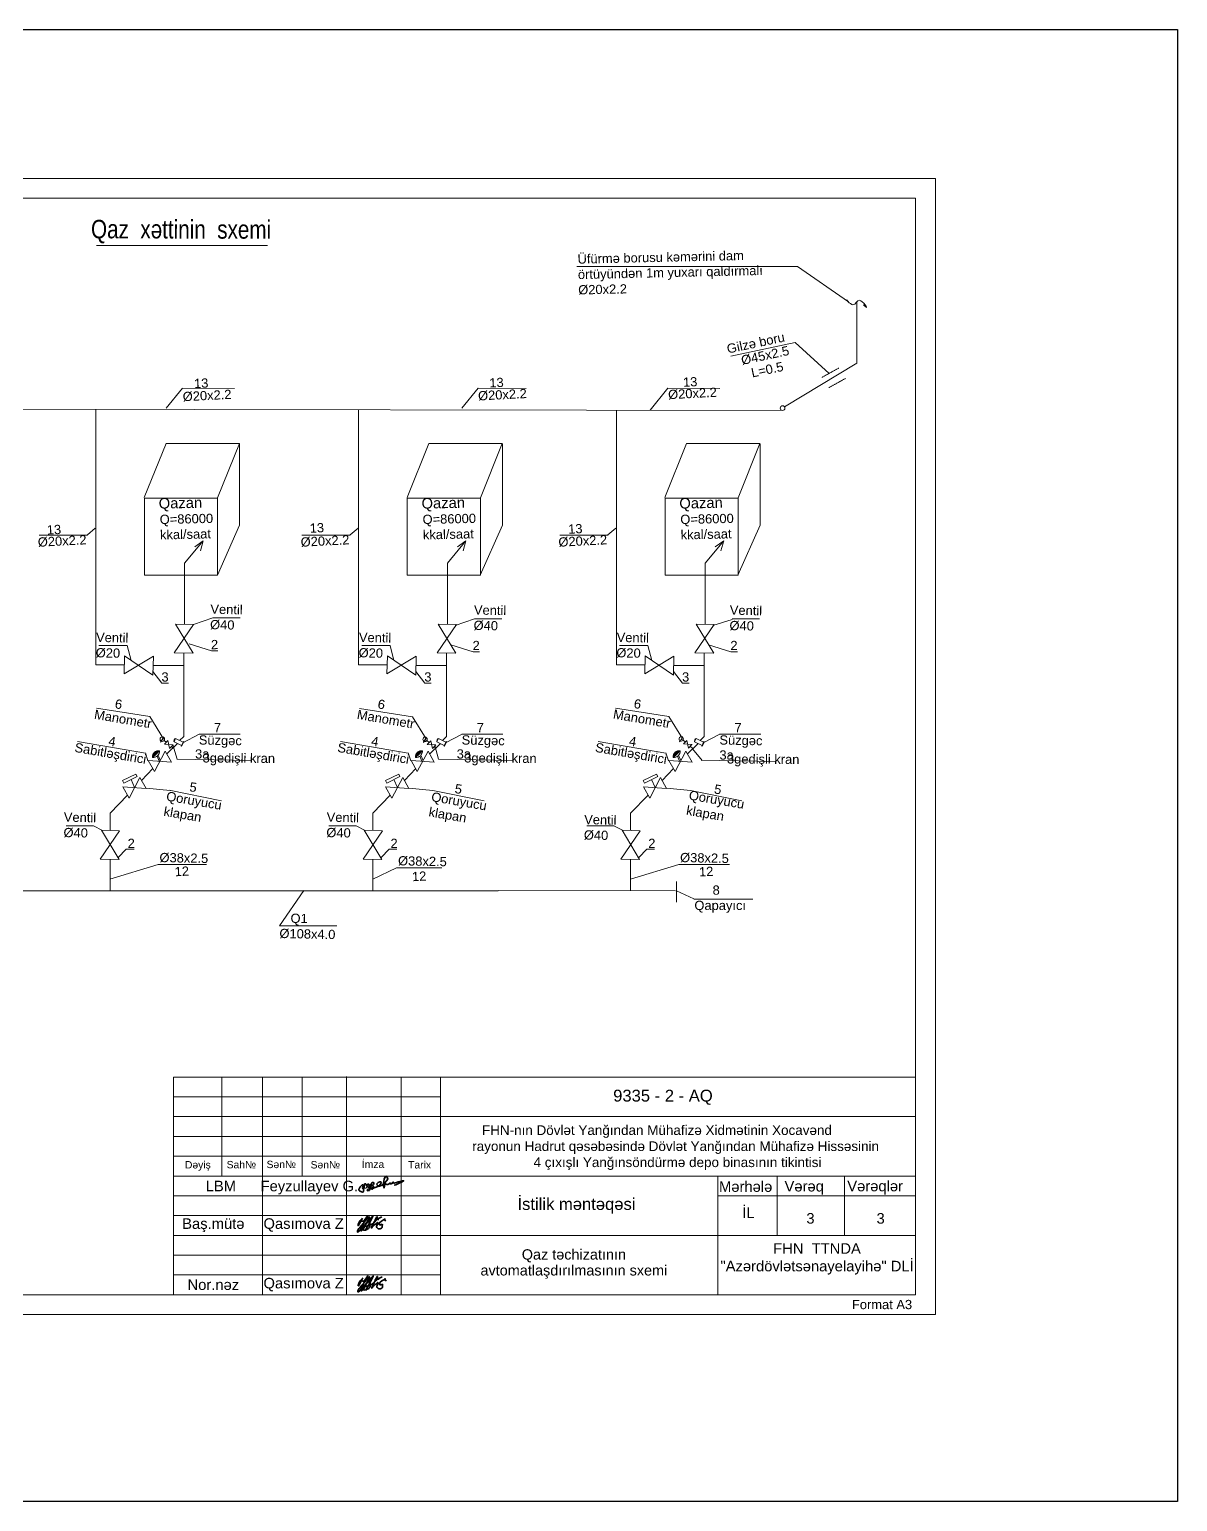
# Model space of a CAD drawing. Header units: metres. Extents: x -32726 to 456644, y -316542 to -32152.
# Drawn here: x 94681 to 138190, y -316542 to -260763 of the extents above; entities that cross this region are included whole.
import ezdxf

# ---------------------------------------------------------------- set-up
doc = ezdxf.new("R2010")
doc.units = ezdxf.units.M
doc.header["$LTSCALE"] = 0.5
doc.linetypes.add('DUZ', pattern=[0])
doc.linetypes.add('{ Diamond }', pattern=[12, 4, -2, 2, 2, -2])
for name, color, linetype, lineweight in [('0_Ном._пера__21', 7, 'Continuous', 35), ('33', 7, 'Continuous', 35), ('COL DIVAR_Ном_пера__1', 7, 'Continuous', 40), ('размер2_Ном._пера__1', 7, 'Continuous', 15)]:
    doc.layers.add(name, color=color, linetype=linetype, lineweight=lineweight)
for name, color, linetype in [('_штамп рамка', 7, 'Continuous'), ('polygon', 5, 'Continuous'), ('radiator', 82, 'Continuous'), ('ramka', 7, 'Continuous'), ('Text blocks', 7, 'Continuous'), ('Trees', 92, 'Continuous')]:
    doc.layers.add(name, color=color, linetype=linetype)
doc.styles.add('_Calibri', font='calibri.ttf')
doc.styles.add('GENERATED_STYLE_1', font='arial.ttf')
doc.styles.get("Standard").update_dxf_attribs({"font": 'arial.ttf', "height": 1})
doc.styles.add('Standart', font='times.ttf')
doc.styles.add('Times New  Roman', font='times.ttf')

msp = doc.modelspace()

# ---------------------------------------------------------------- linework, layer by layer
at = {"color": 7, "lineweight": 18}
for p, q in [((97219, -268947), (103703, -268947)), ((115430, -269741), (123789, -269741)), ((125716, -271087), (123789, -269741)), ((121256, -273141), (123693, -272621)), ((124986, -273797), (123693, -272621)), ((100477, -274360), (99860, -275111)), ((100475, -274361), (102450, -274364)), ((111684, -274360), (111067, -275111)), ((111683, -274361), (113511, -274364)), ((118871, -274360), (118205, -275191)), ((118870, -274361), (120845, -274364)), ((95048, -279919), (96880, -279919)), ((96876, -279918), (97178, -279664)), ((105009, -279919), (106841, -279919)), ((106836, -279918), (107139, -279664)), ((114777, -279919), (116608, -279919)), ((116604, -279918), (116907, -279664)), ((101626, -283062), (100901, -283311)), ((101626, -283062), (102663, -283062)), ((111541, -283097), (110816, -283347)), ((111541, -283097), (112578, -283097)), ((121316, -283118), (120584, -283347)), ((121309, -283097), (122346, -283097)), ((97317, -284103), (98389, -284103)), ((98387, -284101), (98534, -284674)), ((101577, -284304), (100735, -284041)), ((101576, -284304), (101825, -284304)), ((107278, -284103), (108350, -284103)), ((108348, -284101), (108495, -284674)), ((111492, -284340), (110650, -284076)), ((111491, -284340), (111740, -284340)), ((117046, -284103), (118118, -284103)), ((118116, -284101), (118263, -284674)), ((121260, -284340), (120418, -284076)), ((121259, -284340), (121508, -284340)), ((99698, -285533), (99360, -285094)), ((99700, -285533), (99949, -285533)), ((109659, -285533), (109321, -285094)), ((109661, -285533), (109910, -285533)), ((119426, -285533), (119089, -285094)), ((119428, -285533), (119678, -285533)), ((97226, -286486), (99243, -286800)), ((107184, -286494), (109201, -286807)), ((116890, -286479), (118907, -286793)), ((99762, -287639), (99244, -286800)), ((109720, -287646), (109202, -286808)), ((119427, -287631), (118909, -286793)), ((96507, -287744), (99075, -288179)), ((100153, -287725), (100194, -287644)), ((100154, -287739), (100205, -287636)), ((100160, -287745), (100215, -287634)), ((100514, -287749), (100431, -287919)), ((100517, -287751), (100434, -287920)), ((100521, -287752), (100438, -287922)), ((100523, -287753), (100440, -287923)), ((100525, -287755), (100442, -287924)), ((100528, -287756), (100445, -287926)), ((100528, -287757), (100445, -287926)), ((101114, -287461), (100491, -287796)), ((100514, -287749), (100528, -287756)), ((101107, -287461), (102666, -287461)), ((106468, -287744), (109036, -288179)), ((110114, -287725), (110154, -287644)), ((110115, -287739), (110166, -287636)), ((110121, -287745), (110176, -287634)), ((110475, -287749), (110392, -287919)), ((110478, -287751), (110395, -287920)), ((110481, -287752), (110398, -287922)), ((110484, -287753), (110401, -287923)), ((110486, -287755), (110403, -287924)), ((110489, -287756), (110406, -287926)), ((110488, -287757), (110406, -287926)), ((111075, -287461), (110451, -287796)), ((110475, -287749), (110489, -287756)), ((111067, -287461), (112627, -287461)), ((116236, -287744), (118804, -288179)), ((119882, -287725), (119922, -287644)), ((119883, -287739), (119934, -287636)), ((119889, -287745), (119944, -287634)), ((120243, -287749), (120160, -287919)), ((120246, -287751), (120163, -287920)), ((120249, -287752), (120166, -287922)), ((120251, -287753), (120168, -287923)), ((120254, -287755), (120171, -287924)), ((120257, -287756), (120174, -287926)), ((120256, -287757), (120174, -287926)), ((120843, -287461), (120219, -287796)), ((120243, -287749), (120257, -287756)), ((120835, -287461), (122395, -287461)), ((99171, -288473), (99074, -288178)), ((100111, -287870), (100274, -288413)), ((100431, -287919), (100445, -287926)), ((109132, -288473), (109035, -288178)), ((110189, -288415), (110049, -287896)), ((110392, -287919), (110406, -287926)), ((118900, -288473), (118803, -288178)), ((120175, -288468), (119812, -288016)), ((120160, -287919), (120174, -287926)), ((99628, -288489), (99624, -288494)), ((100272, -288413), (103106, -288462)), ((109589, -288489), (109584, -288494)), ((110186, -288413), (113020, -288462)), ((119357, -288489), (119352, -288494)), ((120143, -288454), (122977, -288502)), ((98667, -289490), (98664, -289492)), ((108627, -289490), (108625, -289492)), ((118395, -289490), (118393, -289492)), ((100008, -289594), (99101, -289517)), ((99981, -289583), (101954, -289996)), ((109969, -289594), (109062, -289517)), ((109969, -289594), (111915, -289996)), ((119737, -289594), (118830, -289517)), ((119737, -289594), (121683, -289996)), ((96071, -290941), (97108, -290941)), ((97447, -291118), (97104, -290939)), ((106031, -290941), (107069, -290941)), ((107408, -291118), (107065, -290939)), ((115799, -290941), (116836, -290941)), ((117176, -291118), (116833, -290939)), ((98352, -291829), (98044, -292142)), ((98350, -291823), (98645, -291818)), ((108313, -291829), (108005, -292142)), ((108311, -291823), (108605, -291818)), ((118081, -291829), (117773, -292142)), ((118079, -291823), (118373, -291818)), ((99556, -292405), (97728, -292955)), ((101396, -292405), (99556, -292405)), ((108597, -292529), (107689, -292955)), ((110313, -292529), (108597, -292529)), ((119285, -292405), (117457, -292955)), ((121216, -292405), (119285, -292405)), ((104162, -294728), (105080, -293395)), ((119197, -293397), (119859, -293700)), ((119858, -293716), (122098, -293716)), ((104162, -294728), (106330, -294728)), ((120764, -308701), (120764, -304207))]:
    msp.add_line(p, q, dxfattribs=at)
at = {"color": 0, "lineweight": 18}
for p, q in [((99485, -288226), (99356, -288347)), ((99368, -288336), (99359, -288247)), ((99379, -288325), (99368, -288224)), ((99395, -288310), (99383, -288192)), ((99409, -288297), (99404, -288167)), ((99423, -288284), (99418, -288152)), ((99438, -288270), (99434, -288138)), ((99449, -288260), (99445, -288131)), ((99457, -288253), (99458, -288122)), ((99474, -288237), (99472, -288115)), ((99485, -288226), (99615, -288098)), ((99489, -288222), (99487, -288108)), ((99503, -288209), (99499, -288104)), ((99516, -288195), (99512, -288100)), ((99531, -288181), (99527, -288097)), ((99544, -288169), (99539, -288095)), ((99556, -288157), (99552, -288094)), ((99571, -288141), (99568, -288093)), ((99589, -288124), (99587, -288094)), ((109446, -288226), (109316, -288347)), ((109329, -288336), (109319, -288247)), ((109340, -288325), (109329, -288224)), ((109356, -288310), (109344, -288192)), ((109370, -288297), (109365, -288167)), ((109384, -288284), (109378, -288152)), ((109399, -288270), (109395, -288138)), ((109409, -288260), (109406, -288131)), ((109417, -288253), (109419, -288122)), ((109435, -288237), (109433, -288115)), ((109446, -288226), (109576, -288098)), ((109450, -288222), (109448, -288108)), ((109463, -288209), (109460, -288104)), ((109477, -288195), (109473, -288100)), ((109492, -288181), (109488, -288097)), ((109504, -288169), (109500, -288095)), ((109516, -288157), (109513, -288094)), ((109532, -288141), (109529, -288093)), ((109549, -288124), (109548, -288094)), ((119214, -288226), (119084, -288347)), ((119097, -288336), (119087, -288247)), ((119108, -288325), (119097, -288224)), ((119124, -288310), (119112, -288192)), ((119138, -288297), (119132, -288167)), ((119152, -288284), (119146, -288152)), ((119167, -288270), (119163, -288138)), ((119177, -288260), (119173, -288131)), ((119185, -288253), (119187, -288122)), ((119202, -288237), (119201, -288115)), ((119214, -288226), (119344, -288098)), ((119218, -288222), (119216, -288108)), ((119231, -288209), (119227, -288104)), ((119245, -288195), (119241, -288100)), ((119259, -288181), (119256, -288097)), ((119272, -288169), (119268, -288095)), ((119284, -288157), (119280, -288094)), ((119300, -288141), (119296, -288093)), ((119317, -288124), (119316, -288094))]:
    msp.add_line(p, q, dxfattribs=at)
at = {"lineweight": 18}
for p, q in [((128264, -300457), (100142, -300457)), ((100142, -300457), (100142, -308704)), ((101974, -300457), (101974, -304207)), ((103514, -300457), (103514, -308705)), ((105014, -300457), (105014, -304207)), ((106699, -300433), (106699, -308681)), ((108764, -300457), (108764, -308704)), ((110264, -300457), (110264, -308704)), ((110260, -301207), (100142, -301207)), ((128264, -301957), (100142, -301957)), ((110264, -302707), (100142, -302707)), ((110264, -303457), (100142, -303457)), ((128264, -304207), (100144, -304207)), ((123014, -304208), (123014, -306449)), ((125564, -304206), (125564, -306458)), ((110262, -304957), (100144, -304957)), ((120762, -304957), (128267, -304957)), ((110260, -305707), (100142, -305707)), ((128264, -306457), (100142, -306457)), ((110260, -307207), (100142, -307207)), ((110260, -307957), (100142, -307957))]:
    msp.add_line(p, q, dxfattribs=at)
msp.add_lwpolyline([(129014, -266407), (67514, -266407), (67514, -309457), (129014, -309457)], close=True, dxfattribs=at)
at = {"color": 7, "lineweight": 18, "ltscale": 1500}
msp.add_circle((123222, -275111), 87.8, dxfattribs=at)
at = {"color": 0, "lineweight": 18}
for centre, radius, start, end in [((99569, -288315), 222, 77.8954, 188.1608), ((99365, -288097), 251, 266.3203, 359.7358), ((109529, -288315), 222, 77.8954, 188.1608), ((109325, -288097), 251, 266.3203, 359.7358), ((119297, -288315), 222, 77.8954, 188.1608), ((119093, -288097), 251, 266.3203, 359.7358)]:
    msp.add_arc(centre, radius, start, end, dxfattribs=at)
at = {"lineweight": 18}
msp.add_open_spline([(125674, -271009), (125591, -270966), (125980, -271407), (126059, -270755), (126564, -271479), (126271, -271178), (126293, -271207)], degree=3, knots=[0, 0, 0, 0, 281.676073, 586.329641, 940.143161, 1050.098922, 1050.098922, 1050.098922, 1050.098922], dxfattribs=at)
at = {"layer": '0_Ном._пера__21', "color": 5, "linetype": 'Continuous', "flags": 128}
msp.add_lwpolyline([(107304, -304638, -0.300634), (107333, -304592, 0.28025), (107332, -304553, 0.268779), (107286, -304545, 0.122192), (107162, -304713), (107165, -304742, 0.09999), (107262, -304811, 0.200398), (107333, -304805, 0.312914), (107336, -304706, -0.293794)], format="xyb", close=True, dxfattribs=at)
for points in [[(107341, -304715, 0.20271), (107363, -304641, -0.083217), (107373, -304516, -0.540975), (107425, -304507), (107443, -304549)], [(107451, -304560), (107491, -304526, -1.034501), (107544, -304568), (107419, -304679)], [(107443, -304549), (107507, -304630), (107560, -304642), (107717, -304524, 1.24964), (107657, -304468, 0.079258), (107571, -304648), (107571, -304726), (107563, -304754), (107499, -304765), (107483, -304733), (107509, -304700), (107611, -304691), (107635, -304685), (107657, -304651), (107649, -304645), (107633, -304669), (107646, -304700), (107665, -304700), (107730, -304654), (107738, -304621), (107726, -304604), (107704, -304620), (107699, -304649), (107712, -304667), (107749, -304658), (107927, -304587), (107985, -304522), (108005, -304465), (108001, -304431), (107956, -304431), (107902, -304456), (107850, -304500), (107861, -304550), (107901, -304577), (107949, -304589), (107988, -304578), (108054, -304549), (108135, -304484), (108231, -304380), (108257, -304310), (108242, -304256), (108187, -304218), (108157, -304235), (108118, -304321), (108094, -304481), (108083, -304549), (108098, -304576), (108119, -304657), (108149, -304530), (108174, -304490), (108196, -304517), (108223, -304535), (108260, -304535), (108311, -304508), (108349, -304482), (108344, -304463), (108333, -304478), (108351, -304501), (108384, -304506), (108413, -304488), (108474, -304452), (108474, -304436), (108459, -304436), (108433, -304462), (108501, -304481), (108589, -304449), (108649, -304430), (108725, -304411), (108819, -304388), (108866, -304388), (108840, -304407), (108801, -304434), (108717, -304470), (108562, -304540), (108503, -304556)], [(107674, -304562), (107666, -304572, -0.434294), (107656, -304572, -0.160262), (107656, -304562), (107660, -304557), (107665, -304556), (107671, -304557)]]:
    msp.add_lwpolyline(points, format="xyb", dxfattribs=at)
at = {"layer": '33', "lineweight": 18}
for p, q in [((126035, -273409), (126035, -271108)), ((123290, -275056), (126035, -273409)), ((87315, -275144), (123221, -275199)), ((97199, -275159), (97194, -284837)), ((107155, -275174), (107155, -284837)), ((116923, -275189), (116923, -284837)), ((99034, -278502), (99857, -276448)), ((99855, -276455), (102636, -276455)), ((101811, -278505), (102636, -276455)), ((102641, -276458), (102641, -279559)), ((108995, -278502), (109818, -276448)), ((109816, -276455), (112597, -276455)), ((111771, -278505), (112597, -276455)), ((112602, -276458), (112602, -279559)), ((118763, -278502), (119586, -276448)), ((119584, -276455), (122365, -276455)), ((121539, -278505), (122365, -276455)), ((122370, -276458), (122370, -279559)), ((99040, -278523), (99040, -281446)), ((99040, -278523), (101809, -278523)), ((101809, -278523), (101809, -281446)), ((109001, -278523), (109001, -281446)), ((109001, -278523), (111770, -278523)), ((111770, -278523), (111770, -281446)), ((118769, -278523), (118769, -281446)), ((118769, -278523), (121538, -278523)), ((121538, -278523), (121538, -281446)), ((101802, -281436), (102644, -279546)), ((111762, -281436), (112605, -279546)), ((121530, -281436), (122373, -279546)), ((100563, -280980), (101261, -280138)), ((101261, -280138), (100944, -280371)), ((101261, -280138), (101158, -280523)), ((110524, -280980), (111222, -280138)), ((111222, -280138), (110905, -280371)), ((111222, -280138), (111119, -280523)), ((120292, -280980), (120990, -280138)), ((120990, -280138), (120673, -280371)), ((120990, -280138), (120887, -280523)), ((100563, -280980), (100558, -283302)), ((110524, -280980), (110519, -283302)), ((120292, -280980), (120286, -283302)), ((99040, -281446), (101809, -281446)), ((109001, -281446), (111770, -281446)), ((118769, -281446), (121538, -281446)), ((100527, -284391), (100527, -284867)), ((110487, -284391), (110487, -284867)), ((120255, -284391), (120255, -284867)), ((97194, -284837), (98279, -284836)), ((99368, -284867), (100527, -284867)), ((107155, -284837), (108240, -284836)), ((109328, -284867), (110487, -284867)), ((116923, -284837), (118007, -284836)), ((119096, -284867), (120255, -284867))]:
    msp.add_line(p, q, dxfattribs=at)
at = {"layer": '33', "linetype": '{ Diamond }', "lineweight": 18}
for p, q in [((124717, -273945), (125354, -273593)), ((124972, -274337), (125609, -273984))]:
    msp.add_line(p, q, dxfattribs=at)
at = {"layer": '_штамп рамка', "lineweight": 18}
msp.add_lwpolyline([(128264, -267157), (70514, -267157), (70514, -308707), (100514, -308707), (128264, -308707), (128264, -300457)], close=True, dxfattribs=at)
at = {"layer": 'polygon', "color": 7, "lineweight": 18}
msp.add_line((110646, -300446), (110649, -300446), dxfattribs=at)
at = {"layer": 'radiator', "color": 7, "linetype": 'Continuous', "lineweight": 18, "ltscale": 0.5}
for p, q in [((100170, -284381), (100901, -283311)), ((100883, -284401), (100214, -283293)), ((100901, -283311), (100214, -283293)), ((110131, -284381), (110862, -283311)), ((110844, -284401), (110175, -283293)), ((110862, -283311), (110175, -283293)), ((119899, -284381), (120630, -283311)), ((120612, -284401), (119943, -283293)), ((120630, -283311), (119943, -283293)), ((100883, -284401), (100170, -284381)), ((110844, -284401), (110131, -284381)), ((120612, -284401), (119899, -284381)), ((98288, -284493), (98269, -285180)), ((99377, -284511), (98269, -285180)), ((99358, -285224), (98288, -284493)), ((99377, -284511), (99358, -285224)), ((100527, -284867), (100527, -287553)), ((108249, -284493), (108230, -285180)), ((109338, -284511), (108230, -285180)), ((109319, -285224), (108249, -284493)), ((109338, -284511), (109319, -285224)), ((110487, -284867), (110487, -287553)), ((118017, -284493), (117998, -285180)), ((119106, -284511), (117998, -285180)), ((119086, -285224), (118017, -284493)), ((119106, -284511), (119086, -285224)), ((120255, -284867), (120255, -287553)), ((99653, -287769), (99664, -287731)), ((99654, -287768), (99679, -287739)), ((99768, -287566), (99661, -287758)), ((99717, -287656), (99750, -287675)), ((99719, -287657), (99750, -287683)), ((99869, -287768), (99788, -287699)), ((99929, -287707), (99798, -287844)), ((100297, -287824), (99890, -288216)), ((99993, -287999), (99929, -287707)), ((100527, -287553), (100373, -287711)), ((109611, -287777), (109622, -287739)), ((109612, -287775), (109637, -287747)), ((109726, -287574), (109619, -287765)), ((109675, -287663), (109708, -287683)), ((109677, -287665), (109708, -287690)), ((109827, -287775), (109746, -287706)), ((109887, -287715), (109756, -287852)), ((110258, -287824), (109851, -288216)), ((109951, -288006), (109887, -287715)), ((110487, -287553), (110334, -287711)), ((119318, -287762), (119328, -287724)), ((119319, -287760), (119344, -287732)), ((119432, -287559), (119325, -287750)), ((119381, -287649), (119415, -287668)), ((119384, -287650), (119414, -287676)), ((119533, -287760), (119453, -287691)), ((119593, -287700), (119463, -287837)), ((119657, -287991), (119593, -287700)), ((120026, -287824), (119619, -288216)), ((120255, -287553), (120102, -287711)), ((99419, -288881), (99828, -288107)), ((99593, -288487), (99516, -288293)), ((99637, -288468), (99555, -288260)), ((100125, -287864), (99798, -287844)), ((100061, -288520), (99828, -288107)), ((100125, -287867), (99995, -288004)), ((100123, -287990), (100064, -287934)), ((109380, -288881), (109789, -288107)), ((109554, -288487), (109477, -288293)), ((109598, -288468), (109516, -288260)), ((110083, -287871), (109756, -287852)), ((110022, -288520), (109789, -288107)), ((110083, -287874), (109953, -288011)), ((110078, -287996), (110022, -287942)), ((119148, -288881), (119557, -288107)), ((119322, -288487), (119245, -288293)), ((119366, -288468), (119283, -288260)), ((119790, -287856), (119463, -287837)), ((119790, -288520), (119557, -288107)), ((119789, -287860), (119659, -287997)), ((119821, -288013), (119728, -287927)), ((99357, -288771), (98928, -289218)), ((99180, -288458), (100061, -288520)), ((99419, -288881), (99180, -288458)), ((109318, -288771), (108889, -289218)), ((109141, -288458), (110022, -288520)), ((109380, -288881), (109141, -288458)), ((119086, -288771), (118657, -289218)), ((118909, -288458), (119790, -288520)), ((119148, -288881), (118909, -288458)), ((98219, -289461), (99101, -289523)), ((98458, -289884), (98219, -289461)), ((98458, -289884), (98868, -289110)), ((98667, -289490), (98532, -289188)), ((99101, -289523), (98868, -289110)), ((108180, -289461), (109062, -289523)), ((108419, -289884), (108180, -289461)), ((108419, -289884), (108828, -289110)), ((108627, -289490), (108493, -289188)), ((109062, -289523), (108828, -289110)), ((117948, -289461), (118829, -289523)), ((118187, -289884), (117948, -289461)), ((118187, -289884), (118596, -289110)), ((118395, -289490), (118261, -289188)), ((118829, -289523), (118596, -289110)), ((98395, -289773), (97736, -290458)), ((108356, -289773), (107697, -290458)), ((118124, -289773), (117465, -290458)), ((97736, -290458), (97736, -291117)), ((107697, -290458), (107697, -291117)), ((117465, -290458), (117465, -291117)), ((97364, -292196), (98095, -291126)), ((98077, -292215), (97408, -291108)), ((98095, -291126), (97408, -291108)), ((107325, -292196), (108056, -291126)), ((108038, -292215), (107369, -291108)), ((108056, -291126), (107369, -291108)), ((117093, -292196), (117824, -291126)), ((117806, -292215), (117137, -291108)), ((117824, -291126), (117137, -291108)), ((98077, -292215), (97364, -292196)), ((97736, -292206), (97736, -293397)), ((108038, -292215), (107325, -292196)), ((107697, -292206), (107697, -293397)), ((117806, -292215), (117093, -292196)), ((117465, -292206), (117465, -293397)), ((91799, -293397), (112448, -293397)), ((112462, -293395), (119164, -293397)), ((119197, -293052), (119197, -293832))]:
    msp.add_line(p, q, dxfattribs=at)
for points in [[(100161, -287755), (100220, -287635), (100502, -287773), (100444, -287893)], [(110122, -287755), (110181, -287635), (110463, -287773), (110404, -287893)], [(119890, -287755), (119949, -287635), (120231, -287773), (120172, -287893)], [(98259, -289322), (98763, -289075), (98716, -288980), (98213, -289227)], [(108220, -289322), (108723, -289075), (108677, -288980), (108173, -289227)], [(117988, -289322), (118491, -289075), (118445, -288980), (117941, -289227)]]:
    msp.add_lwpolyline(points, close=True, dxfattribs=at)
for centre in [(99717, -287655), (109675, -287662), (119381, -287647)]:
    msp.add_circle(centre, 83.6, dxfattribs=at)
for centre in [(100193, -287695), (110154, -287695), (119922, -287695)]:
    msp.add_ellipse(centre, major_axis=(-29.5, -60.2), ratio=0.449685, start_param=3.141593, end_param=6.283185, dxfattribs=at)
at = {"layer": 'ramka', "color": 1, "linetype": 'DUZ', "lineweight": 30, "ltscale": 0.4}
msp.add_lwpolyline([(-32726, -260763), (138190, -260763), (138190, -316542), (-32726, -316542)], close=True, dxfattribs=at)
at = {"layer": 'Trees', "color": 5, "lineweight": 35}
for points in [[(107305, -305801), (107217, -305972), (107178, -306033), (107140, -306093), (107133, -306093), (107133, -306085), (107133, -306071), (107138, -306050), (107154, -306006), (107179, -305950), (107207, -305905), (107230, -305880), (107242, -305873), (107250, -305873), (107256, -305881), (107276, -305913), (107288, -305921), (107308, -305924), (107334, -305919), (107353, -305908), (107368, -305895), (107446, -305795), (107495, -305720), (107418, -305837), (107408, -305864), (107225, -306238), (107189, -306286), (107144, -306326), (107127, -306333), (107115, -306331), (107111, -306324), (107111, -306314), (107111, -306300), (107117, -306289), (107169, -306200), (107203, -306155), (107261, -306078), (107386, -305931), (107519, -305787), (107532, -305773), (107549, -305760), (107557, -305760), (107561, -305764), (107557, -305776), (107551, -305797), (107444, -306015), (107342, -306193), (107323, -306225), (107296, -306260), (107270, -306284), (107260, -306287), (107252, -306287), (107248, -306282), (107248, -306272), (107248, -306261), (107252, -306249), (107269, -306218), (107323, -306134), (107360, -306086), (107491, -305933), (107688, -305727), (107696, -305727), (107570, -305994), (107408, -306276)], [(107383, -305875), (107429, -305846), (107461, -305833), (107502, -305822), (107531, -305814), (107557, -305814), (107576, -305814), (107584, -305821), (107599, -305834), (107604, -305856), (107599, -305879), (107572, -305914), (107533, -305942), (107469, -305965), (107434, -305993), (107423, -306007), (107474, -305978), (107494, -305967), (107527, -305944), (107555, -305949), (107568, -305959), (107582, -305990), (107587, -306010), (107588, -306038), (107583, -306096), (107577, -306125), (107566, -306149), (107547, -306171), (107527, -306196), (107501, -306212), (107472, -306231), (107437, -306246), (107412, -306254), (107386, -306257), (107355, -306255), (107328, -306252), (107299, -306246), (107274, -306235), (107252, -306218), (107241, -306193), (107241, -306174), (107247, -306152), (107261, -306141), (107282, -306133), (107295, -306128), (107320, -306124), (107344, -306120), (107418, -306108), (107452, -306105), (107491, -306096), (107508, -306093), (107538, -306083), (107572, -306073), (107630, -306046), (107676, -306016), (107721, -305981), (107766, -305939), (107805, -305896), (107828, -305858), (107842, -305827), (107855, -305791), (107860, -305769), (107860, -305751), (107854, -305743), (107848, -305748), (107839, -305761), (107819, -305789), (107807, -305819), (107777, -305876), (107756, -305926), (107737, -305973), (107718, -306007), (107690, -306062), (107673, -306094), (107658, -306132), (107645, -306164), (107638, -306183), (107643, -306183), (107654, -306165), (107672, -306143), (107700, -306116), (107733, -306079), (107763, -306053), (107791, -306029), (107817, -306004), (107843, -305985), (107864, -305973), (107873, -305973), (107873, -305980), (107866, -306002), (107852, -306024), (107842, -306042), (107838, -306055), (107838, -306065), (107846, -306059), (107961, -305963), (108027, -305912), (108097, -305866), (108128, -305845), (108151, -305837), (108159, -305837), (108154, -305848), (108147, -305865), (108140, -305880), (108144, -305890), (108150, -305895), (108165, -305895), (108182, -305901), (108192, -305905)], [(107933, -305986), (107883, -306038), (107863, -306062), (107845, -306090), (107834, -306108), (107834, -306121), (107837, -306137), (107846, -306155), (107856, -306169), (107868, -306181), (107884, -306196), (107902, -306203), (107922, -306211), (107944, -306214), (107967, -306212), (107984, -306210), (108000, -306201), (108021, -306186), (108034, -306169), (108044, -306155), (108044, -306136), (108044, -306112), (108049, -306078), (108056, -306051), (108056, -306041), (108050, -306038), (108044, -306038), (108025, -306045), (107980, -306060), (107961, -306064), (107953, -306060), (107950, -306049), (107950, -306035), (107950, -306008), (107950, -305994), (107942, -305990), (107929, -305997), (107915, -306005)], [(107895, -305875), (107900, -305842), (107900, -305823), (107930, -305802), (107981, -305781), (108008, -305771), (108019, -305767), (108026, -305767), (108033, -305774)], [(107317, -308071), (107229, -308243), (107190, -308304), (107152, -308364), (107144, -308364), (107144, -308356), (107144, -308341), (107150, -308321), (107166, -308276), (107191, -308221), (107218, -308176), (107241, -308151), (107253, -308144), (107262, -308144), (107268, -308152), (107287, -308184), (107300, -308191), (107320, -308194), (107346, -308190), (107365, -308178), (107380, -308166), (107458, -308066), (107507, -307991), (107430, -308108), (107420, -308134), (107236, -308509), (107201, -308557), (107156, -308597), (107139, -308603), (107127, -308601), (107123, -308595), (107123, -308585), (107123, -308571), (107129, -308560), (107181, -308471), (107215, -308426), (107273, -308349), (107398, -308202), (107531, -308058), (107544, -308044), (107561, -308030), (107569, -308030), (107573, -308035), (107569, -308047), (107563, -308068), (107456, -308286), (107354, -308464), (107335, -308496), (107308, -308531), (107282, -308554), (107272, -308558), (107264, -308558), (107260, -308552), (107260, -308543), (107260, -308532), (107264, -308520), (107281, -308489), (107335, -308405), (107372, -308357), (107503, -308204), (107700, -307998), (107708, -307998), (107582, -308265), (107420, -308547)], [(107395, -308146), (107441, -308117), (107473, -308104), (107514, -308093), (107543, -308085), (107569, -308085), (107588, -308085), (107596, -308092), (107611, -308105), (107616, -308127), (107611, -308150), (107584, -308184), (107545, -308213), (107480, -308236), (107446, -308263), (107435, -308277), (107486, -308249), (107506, -308238), (107539, -308215), (107567, -308220), (107580, -308230), (107594, -308261), (107598, -308280), (107600, -308309), (107594, -308367), (107589, -308396), (107578, -308419), (107559, -308442), (107539, -308466), (107513, -308483), (107484, -308501), (107449, -308517), (107424, -308525), (107398, -308528), (107367, -308526), (107340, -308523), (107311, -308516), (107286, -308506), (107264, -308489), (107253, -308464), (107253, -308444), (107259, -308423), (107273, -308411), (107294, -308404), (107307, -308399), (107332, -308395), (107356, -308391), (107430, -308379), (107463, -308375), (107503, -308367), (107520, -308364), (107550, -308354), (107584, -308344), (107642, -308317), (107687, -308287), (107733, -308252), (107778, -308209), (107817, -308167), (107840, -308129), (107853, -308098), (107867, -308062), (107872, -308040), (107872, -308022), (107866, -308014), (107860, -308018), (107851, -308031), (107831, -308060), (107818, -308089), (107789, -308147), (107768, -308197), (107749, -308244), (107730, -308277), (107702, -308332), (107685, -308365), (107670, -308403), (107657, -308435), (107650, -308454), (107655, -308454), (107666, -308435), (107683, -308414), (107712, -308386), (107745, -308350), (107775, -308324), (107803, -308300), (107829, -308275), (107855, -308256), (107876, -308244), (107885, -308244), (107885, -308251), (107878, -308273), (107864, -308295), (107853, -308313), (107850, -308326), (107850, -308336), (107858, -308330), (107973, -308234), (108038, -308182), (108109, -308136), (108140, -308116), (108163, -308107), (108171, -308107), (108166, -308119), (108158, -308136), (108152, -308151), (108156, -308161), (108162, -308165), (108177, -308165), (108194, -308172), (108204, -308175)], [(107945, -308257), (107895, -308309), (107875, -308332), (107857, -308361), (107845, -308379), (107845, -308391), (107849, -308408), (107857, -308426), (107868, -308440), (107880, -308452), (107895, -308467), (107914, -308474), (107934, -308482), (107955, -308484), (107979, -308483), (107995, -308480), (108012, -308472), (108033, -308457), (108046, -308440), (108056, -308426), (108056, -308406), (108056, -308383), (108061, -308349), (108067, -308322), (108067, -308312), (108062, -308309), (108056, -308309), (108036, -308316), (107992, -308331), (107973, -308335), (107965, -308331), (107962, -308320), (107962, -308306), (107962, -308278), (107962, -308265), (107954, -308261), (107941, -308268), (107927, -308276)], [(107907, -308146), (107912, -308113), (107912, -308094), (107942, -308073), (107993, -308052), (108020, -308042), (108031, -308038), (108038, -308038), (108045, -308045)]]:
    msp.add_lwpolyline(points, dxfattribs=at)

# ---------------------------------------------------------------- texts
at = {"lineweight": 18, "attachment_point": 4}
for s, insert, char_height, width, rotation in [('{\\fArial|b0|i0|c238|p34;Üfürmə borusu kəmərini dam\\Pörtüyündən 1m yuxarı qaldırmalı\\P%%C20x2.2}', (115465, -270054), 350, 10118.05, 1.2752), ('{\\fArial|b0|i0|c238|p34;Gilzə boru}', (121114, -272877), 350, 10118.05, 12.0572), ('\\pxi-3,l4,t4;{\\fArial|b0|i0|c238|p34;%%C\\fArial|b0|i0|c0|p34;45x\\fArial|b0|i0|c238|p34;2.5}', (121316, -273384), 350, 10118.05, 12.0572), ('{\\fArial|b0|i0|c238|p34;L=0.5}', (122037, -273783), 350, 10118.05, 12.0572), ('{\\fArial|b0|i0|c0|p34;%%C20x2.\\fArial|b0|i0|c238|p34;2}', (100491, -274684), 350, 10118.05, 2.9031), ('{\\fArial|b0|i0|c238|p34;13}', (100919, -274185), 350, 10118.05, 2.9031), ('{\\fArial|b0|i0|c0|p34;%%C20x2.\\fArial|b0|i0|c238|p34;2}', (111682, -274654), 350, 10118.05, 2.9031), ('{\\fArial|b0|i0|c238|p34;13}', (112109, -274160), 350, 10118.05, 2.9031), ('{\\fArial|b0|i0|c0|p34;%%C20x2.\\fArial|b0|i0|c238|p34;2}', (118885, -274606), 350, 10118.05, 2.9031), ('{\\fArial|b0|i0|c238|p34;13}', (119449, -274135), 350, 10118.05, 2.9031), ('{\\fArial|b0|i0|c0|p34;Qazan}', (99581, -278776), 400, 10118.05, 1.2437), ('{\\fArial|b0|i0|c0|p34;Qazan}', (109542, -278776), 400, 10118.05, 1.2437), ('{\\fArial|b0|i0|c0|p34;Qazan}', (119310, -278776), 400, 10118.05, 1.2437), ('{\\fArial|b0|i0|c0|p34;Q=86000\\Pkkal/saat}', (99624, -279623), 350, 10118.05, 1.2437), ('{\\fArial|b0|i0|c0|p34;Q=86000\\Pkkal/saat}', (109585, -279623), 350, 10118.05, 1.2437), ('{\\fArial|b0|i0|c0|p34;Q=86000\\Pkkal/saat}', (119353, -279623), 350, 10118.05, 1.2437), ('{\\fArial|b0|i0|c0|p34;%%C20x2.\\fArial|b0|i0|c238|p34;2}', (94999, -280196), 350, 10118.05, 2.9031), ('{\\fArial|b0|i0|c238|p34;13}', (95339, -279732), 350, 10118.05, 2.9031), ('{\\fArial|b0|i0|c0|p34;%%C20x2.\\fArial|b0|i0|c238|p34;2}', (104960, -280196), 350, 10118.05, 2.9031), ('{\\fArial|b0|i0|c238|p34;13}', (105302, -279665), 350, 10118.05, 2.9031), ('{\\fArial|b0|i0|c0|p34;%%C20x2.\\fArial|b0|i0|c238|p34;2}', (114728, -280196), 350, 10118.05, 2.9031), ('{\\fArial|b0|i0|c238|p34;13}', (115096, -279701), 350, 10118.05, 2.9031), ('{\\fArial|b0|i0|c238|p34;Ventil\\P%%C40}', (101534, -283025), 350, 10118.05, 358.8283), ('{\\fArial|b0|i0|c238|p34;Ventil\\P%%C40}', (111520, -283054), 350, 10118.05, 358.8283), ('{\\fArial|b0|i0|c238|p34;Ventil\\P%%C40}', (121217, -283061), 350, 10118.05, 358.8283), ('{\\fArial|b0|i0|c238|p34;Ventil\\P%%C\\fArial|b0|i0|c0|p34;20}', (97201, -284092), 350, 10118.05, 358.8283), ('{\\fArial|b0|i0|c238|p34;2}', (101560, -284071), 350, 10118.05, 0.4897), ('{\\fArial|b0|i0|c238|p34;Ventil\\P%%C\\fArial|b0|i0|c0|p34;20}', (107162, -284092), 350, 10118.05, 358.8283), ('{\\fArial|b0|i0|c238|p34;Ventil\\P%%C\\fArial|b0|i0|c0|p34;20}', (116929, -284092), 350, 10118.05, 358.8283), ('{\\fArial|b0|i0|c238|p34;2}', (111475, -284107), 350, 10118.05, 0.4897), ('{\\fArial|b0|i0|c238|p34;2}', (121243, -284107), 350, 10118.05, 0.4897), ('{\\fArial|b0|i0|c238|p34;3}', (99684, -285300), 350, 10118.05, 0.4897), ('{\\fArial|b0|i0|c238|p34;3}', (109645, -285300), 350, 10118.05, 0.4897), ('{\\fArial|b0|i0|c238|p34;3}', (119413, -285300), 350, 10118.05, 0.4897), ('{\\fArial|b0|i0|c238|p34;6}', (97928, -286309), 350, 10118.05, 351.0374), ('{\\fArial|b0|i0|c238|p34;6}', (107886, -286316), 350, 10118.05, 351.0374), ('{\\fArial|b0|i0|c238|p34;6}', (117592, -286301), 350, 10118.05, 351.0374), ('{\\fArial|b0|i0|c0|p34;Manometr}', (97143, -286706), 350, 10118.05, 350.2737), ('{\\fArial|b0|i0|c0|p34;Manometr}', (107101, -286713), 350, 10118.05, 350.2737), ('{\\fArial|b0|i0|c0|p34;Manometr}', (116808, -286698), 350, 10118.05, 350.2737), ('{\\fArial|b0|i0|c238|p34;7}', (101671, -287220), 350, 10118.05, 0.4897), ('{\\fArial|b0|i0|c238|p34;7}', (111632, -287220), 350, 10118.05, 0.4897), ('{\\fArial|b0|i0|c238|p34;7}', (121400, -287220), 350, 10118.05, 0.4897), ('{\\fArial|b0|i0|c238|p34;Sabitləşdirici}', (96392, -288012), 350, 10118.05, 350.2737), ('{\\fArial|b0|i0|c238|p34;4}', (97681, -287720), 350, 10118.05, 351.0374), ('{\\fArial|b0|i0|c238|p34;\\H1.75x;Süzgəc}', (101099, -287734), 200, 10118.05, 358.8283), ('{\\fArial|b0|i0|c238|p34;Sabitləşdirici}', (106353, -288012), 350, 10118.05, 350.2737), ('{\\fArial|b0|i0|c238|p34;4}', (107642, -287720), 350, 10118.05, 351.0374), ('{\\fArial|b0|i0|c238|p34;\\H1.75x;Süzgəc}', (111060, -287734), 200, 10118.05, 358.8283), ('{\\fArial|b0|i0|c238|p34;Sabitləşdirici}', (116121, -288012), 350, 10118.05, 350.2737), ('{\\fArial|b0|i0|c238|p34;4}', (117410, -287720), 350, 10118.05, 351.0374), ('{\\fArial|b0|i0|c238|p34;\\H1.75x;Süzgəc}', (120828, -287734), 200, 10118.05, 358.8283), ('{\\fArial|b0|i0|c238|p34;3\\fArial|b0|i0|c0|p34;a}', (100958, -288218), 350, 10118.05, 0.4897), ('{\\fArial|b0|i0|c0|p34;                                     \\fArial|b0|i0|c238|p34;3gedişli\\fArial|b0|i0|c0|p34; kran\\fArial|b0|i0|c238|p34; \\fArial|b0|i0|c0|p34;                   }', (100293, -288409), 350, 4041.25, 359.5776), ('{\\fArial|b0|i0|c238|p34;3\\fArial|b0|i0|c0|p34;a}', (110872, -288218), 350, 10118.05, 0.4897), ('{\\fArial|b0|i0|c0|p34;                                     \\fArial|b0|i0|c238|p34;3gedişli\\fArial|b0|i0|c0|p34; kran\\fArial|b0|i0|c238|p34; \\fArial|b0|i0|c0|p34;                   }', (110207, -288409), 350, 4041.25, 359.5776), ('{\\fArial|b0|i0|c238|p34;3\\fArial|b0|i0|c0|p34;a}', (120829, -288259), 350, 10118.05, 0.4897), ('{\\fArial|b0|i0|c0|p34;                                     \\fArial|b0|i0|c238|p34;3gedişli\\fArial|b0|i0|c0|p34; kran\\fArial|b0|i0|c238|p34; \\fArial|b0|i0|c0|p34;                   }', (120164, -288449), 350, 4041.25, 359.5776), ('{\\fArial|b0|i0|c238|p34;5}', (100753, -289454), 350, 10118.05, 351.0374), ('{\\fArial|b0|i0|c238|p34;5}', (110805, -289522), 350, 10118.05, 351.0374), ('{\\fArial|b0|i0|c238|p34;5}', (120637, -289539), 350, 10118.05, 351.0374), ('{\\fArial|b0|i0|c0|p34;\\H1.75x;Q\\fArial|b0|i0|c238|p34;oruyucu \\fArial|b0|i0|c0|p34;\\P\\fArial|b0|i0|c238|p34;klapan}', (99817, -290144), 200, 10118.05, 350.2737), ('{\\fArial|b0|i0|c0|p34;\\H1.75x;Q\\fArial|b0|i0|c238|p34;oruyucu \\fArial|b0|i0|c0|p34;\\P\\fArial|b0|i0|c238|p34;klapan}', (109861, -290165), 200, 10118.05, 350.2737), ('{\\fArial|b0|i0|c0|p34;\\H1.75x;Q\\fArial|b0|i0|c238|p34;oruyucu \\fArial|b0|i0|c0|p34;\\P\\fArial|b0|i0|c238|p34;klapan}', (119621, -290106), 200, 10118.05, 350.2737), ('{\\fArial|b0|i0|c238|p34;Ventil\\P%%C40}', (95979, -290904), 350, 10118.05, 358.8283), ('{\\fArial|b0|i0|c238|p34;Ventil\\P%%C40}', (105940, -290904), 350, 10118.05, 358.8283), ('{\\fArial|b0|i0|c238|p34;Ventil\\P%%C40}', (115698, -290996), 350, 10118.05, 358.8283), ('{\\fArial|b0|i0|c238|p34;2}', (98403, -291603), 350, 10118.05, 0.4897), ('{\\fArial|b0|i0|c238|p34;2}', (108364, -291603), 350, 10118.05, 0.4897), ('{\\fArial|b0|i0|c238|p34;2}', (118132, -291603), 350, 10118.05, 0.4897), ('{\\fArial|b0|i0|c238|p34;%%C38x2.5}', (99610, -292143), 350, 10118.05, 358.8283), ('{\\fArial|b0|i0|c238|p34;%%C38x2.5}', (108651, -292266), 350, 10118.05, 358.8283), ('{\\fArial|b0|i0|c238|p34;%%C38x2.5}', (119339, -292143), 350, 10118.05, 358.8283), ('{\\fArial|b0|i0|c238|p34;12}', (100185, -292676), 350, 10118.05, 2.9031), ('{\\fArial|b0|i0|c238|p34;12}', (109179, -292864), 350, 10118.05, 2.9031), ('{\\fArial|b0|i0|c238|p34;12}', (120055, -292684), 350, 10118.05, 2.9031), ('{\\fArial|b0|i0|c238|p34;8}', (120570, -293377), 350, 10118.05, 0.4897), ('{\\H1.75x;   Q\\fArial|b0|i0|c238|p34;1\\fArial|b0|i0|c204|p34;\\P\\fArial|b0|i0|c238|p34;%%C108x4.0}', (104162, -294728), 200, 10118.05, 358.8283)]:
    msp.add_mtext(s, dxfattribs=dict(at, insert=insert, char_height=char_height, width=width, rotation=rotation))
at = {"lineweight": 18}
for s, insert, char_height, width, attachment_point in [('{\\fArial|b0|i0|c238|p34;Qapayıcı}', (119881, -294006), 350, 10118.05, 4), ('{\\fArial|b0|i0|c238|p34;9335} {\\fArial|b0|i0|c238|p34;-} {\\fArial|b0|i0|c238|p34;2 -} {\\fArial|b0|i0|c238|p34;AQ}', (116802, -301224), 450, 6572.93, 4), ('{\\fArial|b0|i0|c0|p34;D\\fArial|b0|i0|c238|p34;ə\\fArial|b0|i0|c0|p34;yiş}', (101064, -303825), 280, 4878.55, 5), ('{\\fArial|b0|i0|c0|p34;Sah\\fArial|b0|i0|c204|p34;№}', (102713, -303778), 280, 4878.55, 5), ('{\\fArial|b0|i0|c238|p34;Sən№}', (104226, -303770), 280, 4878.55, 5), ('{\\fArial|b0|i0|c238|p34;Sən№}', (105895, -303783), 280, 4878.55, 5), ('{\\fArial|b0|i0|c238|p34;İmza}', (107703, -303766), 280, 4878.55, 5), ('{\\fArial|b0|i0|c238|p34;Tarix}', (109467, -303783), 280, 4878.55, 5), ('{\\fArial|b0|i0|c238|p34;İL}', (121695, -305399), 400, 4277.19, 1), ('{\\fArial|b0|i0|c238|p34;3}', (124123, -305815), 400, 2340.26, 4), ('{\\fArial|b0|i0|c238|p34;3}', (126782, -305815), 400, 2340.26, 4), ('{\\fTimes New Roman|b0|i0|c238|p18; \\fArial|b0|i0|c238|p34;FHN  TTNDA\\P "Az\\fArial|b0|i0|c0|p34;ə\\fArial|b0|i0|c238|p34;rdövl\\fArial|b0|i0|c0|p34;ə\\fArial|b0|i0|c238|p34;tsənayelayih\\fArial|b0|i0|c0|p34;ə\\fArial|b0|i0|c238|p34;" DLİ}', (124452, -307347), 400, 7499.99, 5)]:
    msp.add_mtext(s, dxfattribs=dict(at, insert=insert, char_height=char_height, width=width, attachment_point=attachment_point))
at = {"color": 7, "lineweight": 18, "insert": (104249, -304647), "char_height": 400, "width": 7923.06, "attachment_point": 5}
msp.add_mtext('{\\fArial|b0|i0|c238|p34;LBM  }   {\\fArial|b0|i0|c238|p34; Feyzullayev G.}', dxfattribs=at)
at = {"lineweight": 18, "char_height": 400, "width": 21234.52, "attachment_point": 5, "style": 'Times New  Roman'}
for s, insert in [('{\\fArial|b0|i0|c238|p34;Mərhələ}', (121823, -304611)), ('{\\fArial|b0|i0|c238|p34;Vərəq}', (124041, -304654)), ('{\\fArial|b0|i0|c238|p34;Vərəqlər}', (126729, -304648))]:
    msp.add_mtext(s, dxfattribs=dict(at, insert=insert))
at = {"lineweight": 13, "char_height": 400, "attachment_point": 5, "style": 'Times New  Roman'}
for s, insert in [('{\\fArial|b0|i0|c238|p34;Baş.mütə}', (101650, -306073)), ('{\\fArial|b0|i0|c238|p34;Nor.nəz}', (101650, -308329))]:
    msp.add_mtext_dynamic_manual_height_columns(s, width=1240.2, gutter_width=1, heights=[0], dxfattribs=dict(at, insert=insert))
at = {"color": 7, "lineweight": 20, "char_height": 250, "width": 5564.42, "attachment_point": 5}
for insert in [(104402, -306064), (104402, -308321)]:
    msp.add_mtext('{\\fArial|b0|i0|c238|p34;    }   {\\fArial|b0|i0|c238|p34;  \\H1.6x;   \\fArial|b0|i0|c204|p34;Qas\\fArial|b0|i0|c238|p34;ımova Z}', dxfattribs=dict(at, insert=insert))
at = {"layer": '_штамп рамка', "lineweight": 18, "insert": (125850, -309079), "char_height": 350, "width": 5000, "attachment_point": 4, "style": '_Calibri'}
msp.add_mtext('{\\fArial|b0|i0|c0|p34;Format A3}', dxfattribs=at)
at = {"layer": 'COL DIVAR_Ном_пера__1', "linetype": 'Continuous', "lineweight": 18, "insert": (100428, -268431), "char_height": 700, "width": 8789.66, "attachment_point": 5, "rotation": 359.8575}
msp.add_mtext('\\pxqc;{\\fArial|b0|i0|c0|p34;\\W0.8;\\C0;Qaz  x\\fArial|b0|i0|c238|p34;ə\\fArial|b0|i0|c0|p34;ttinin  sxemi}', dxfattribs=at)
at = {"layer": 'ramka', "color": 0, "lineweight": 13, "ltscale": 0.4, "insert": (113060, -305043), "char_height": 300, "width": 8865.92, "attachment_point": 1}
msp.add_mtext('{\\fArial|b0|i0|c238|p34; \\H1.5x;İstilik məntəqəsi}', dxfattribs=at)
at = {"layer": 'Text blocks', "color": 0, "linetype": 'Continuous', "lineweight": 18, "insert": (115314, -307540), "char_height": 391.41, "width": 9340.42, "attachment_point": 5, "line_spacing_factor": 0.922589, "style": 'GENERATED_STYLE_1'}
msp.add_mtext('\\A1;Qaz t{\\fArial|b0|i0|c238|p38;əchizatının avtomatlaşdırılmasının sxemi}', dxfattribs=at)
at = {"layer": 'размер2_Ном._пера__1', "linetype": 'Continuous', "lineweight": 18, "insert": (118461, -303134), "char_height": 364.93, "attachment_point": 5, "style": 'Standart'}
msp.add_mtext('{\\fArial|b0|i0|c238|p34;\\C7;FHN-nın Dövlət Yanğından Mühafizə Xidmətinin Xocavənd\\P          rayonun Hadrut qəsəbəsində Dövlət Yanğından Mühafizə Hissəsinin \\P           4 çıxışlı Yanğınsöndürmə depo binasının tikintisi}', dxfattribs=at)

doc.saveas('drawing.dxf')
